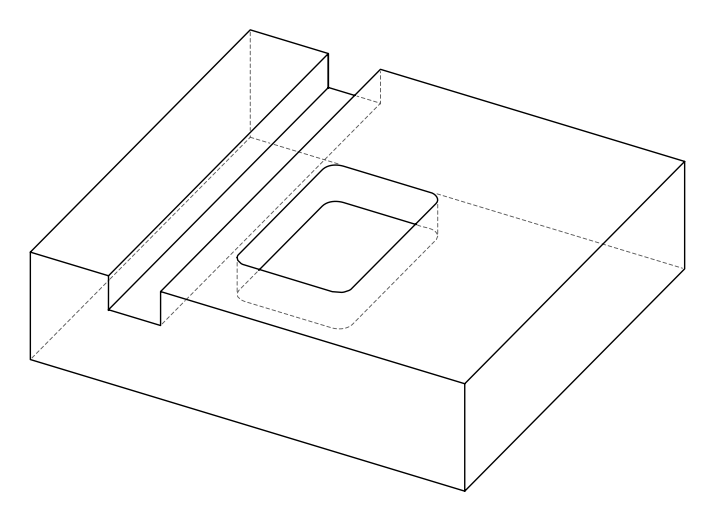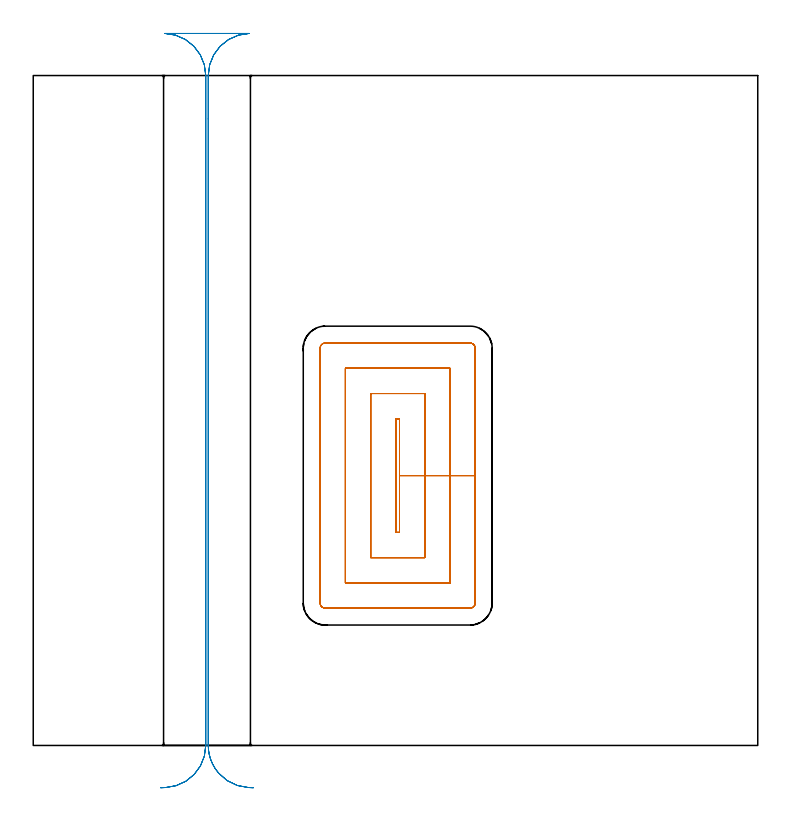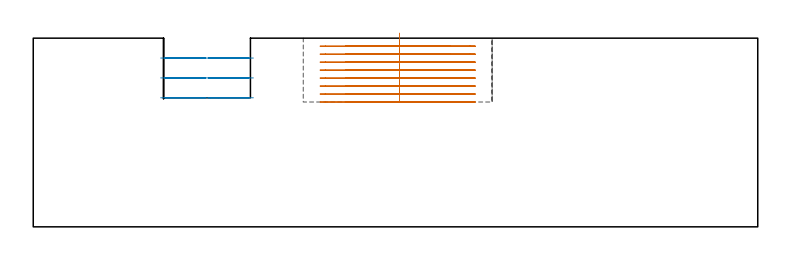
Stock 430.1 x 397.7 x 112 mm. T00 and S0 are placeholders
(PLAN: 2 operations, 1 tool changes, 29.8 min)
(1 MILL_RECTANGULAR_POCKET | POCKET_RECTANGULAR_STRAIGHT | UGT0201_094 | Follow Part, ap 5, ae 75% | 22.07 min | 748162 mm3)
(2 MILL_RECTANGULAR_SLOT | SLOT_RECTANGULAR | UGT0201_020 | Follow Part, ap 12.5, ae 75% | 7.77 min | 725125 mm3)
(TOOL UGT0201_094 | End mill 20 mm | D20 FL38 Z4)
(TOOL UGT0201_020 | End mill 50 mm | D50 FL50 Z4)
(OP 1 MILL_RECTANGULAR_POCKET)
G17 G21 G94 G90
T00 M6
G54
G17 G0 G90 X217.4 Y131.323 S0 M3
G43 Z122. H0
Z115.
G94 G1 Y160.2 Z107.262 F250.
Y193.9 F500.
X215.3
Y126.5
X217.4
Y160.2
X232.4
Y208.9
X200.3
Y111.5
X232.4
Y160.2
X247.4
Y223.9
X185.3
Y96.5
X247.4
Y160.2
X262.4
Y235.8
G3 X259.3 Y238.9 R3.1
G1 X173.4
G3 X170.3 Y235.8 R3.1
G1 Y84.6
G3 X173.4 Y81.5 R3.1
G1 X259.3
G3 X262.4 Y84.6 R3.1
G1 Y160.2
Y161.2
G0 X217.4 Y131.323 Z110.262
G1 Y160.2 Z102.525 F250.
Y193.9 F500.
X215.3
Y126.5
X217.4
Y160.2
X232.4
Y208.9
X200.3
Y111.5
X232.4
Y160.2
X247.4
Y223.9
X185.3
Y96.5
X247.4
Y160.2
X262.4
Y235.8
G3 X259.3 Y238.9 R3.1
G1 X173.4
G3 X170.3 Y235.8 R3.1
G1 Y84.6
G3 X173.4 Y81.5 R3.1
G1 X259.3
G3 X262.4 Y84.6 R3.1
G1 Y160.2
Y161.2
G0 X217.4 Y131.323 Z105.525
G1 Y160.2 Z97.787 F250.
Y193.9 F500.
X215.3
Y126.5
X217.4
Y160.2
X232.4
Y208.9
X200.3
Y111.5
X232.4
Y160.2
X247.4
Y223.9
X185.3
Y96.5
X247.4
Y160.2
X262.4
Y235.8
G3 X259.3 Y238.9 R3.1
G1 X173.4
G3 X170.3 Y235.8 R3.1
G1 Y84.6
G3 X173.4 Y81.5 R3.1
G1 X259.3
G3 X262.4 Y84.6 R3.1
G1 Y160.2
Y161.2
G0 X217.4 Y131.323 Z100.787
G1 Y160.2 Z93.05 F250.
Y193.9 F500.
X215.3
Y126.5
X217.4
Y160.2
X232.4
Y208.9
X200.3
Y111.5
X232.4
Y160.2
X247.4
Y223.9
X185.3
Y96.5
X247.4
Y160.2
X262.4
Y235.8
G3 X259.3 Y238.9 R3.1
G1 X173.4
G3 X170.3 Y235.8 R3.1
G1 Y84.6
G3 X173.4 Y81.5 R3.1
G1 X259.3
G3 X262.4 Y84.6 R3.1
G1 Y160.2
Y161.2
G0 X217.4 Y131.323 Z96.05
G1 Y160.2 Z88.312 F250.
Y193.9 F500.
X215.3
Y126.5
X217.4
Y160.2
X232.4
Y208.9
X200.3
Y111.5
X232.4
Y160.2
X247.4
Y223.9
X185.3
Y96.5
X247.4
Y160.2
X262.4
Y235.8
G3 X259.3 Y238.9 R3.1
G1 X173.4
G3 X170.3 Y235.8 R3.1
G1 Y84.6
G3 X173.4 Y81.5 R3.1
G1 X259.3
G3 X262.4 Y84.6 R3.1
G1 Y160.2
Y161.2
G0 X217.4 Y131.323 Z91.312
G1 Y160.2 Z83.575 F250.
Y193.9 F500.
X215.3
Y126.5
X217.4
Y160.2
X232.4
Y208.9
X200.3
Y111.5
X232.4
Y160.2
X247.4
Y223.9
X185.3
Y96.5
X247.4
Y160.2
X262.4
Y235.8
G3 X259.3 Y238.9 R3.1
G1 X173.4
G3 X170.3 Y235.8 R3.1
G1 Y84.6
G3 X173.4 Y81.5 R3.1
G1 X259.3
G3 X262.4 Y84.6 R3.1
G1 Y160.2
Y161.2
G0 X217.4 Y131.323 Z86.575
G1 Y160.2 Z78.837 F250.
Y193.9 F500.
X215.3
Y126.5
X217.4
Y160.2
X232.4
Y208.9
X200.3
Y111.5
X232.4
Y160.2
X247.4
Y223.9
X185.3
Y96.5
X247.4
Y160.2
X262.4
Y235.8
G3 X259.3 Y238.9 R3.1
G1 X173.4
G3 X170.3 Y235.8 R3.1
G1 Y84.6
G3 X173.4 Y81.5 R3.1
G1 X259.3
G3 X262.4 Y84.6 R3.1
G1 Y160.2
Y161.2
G0 X217.4 Y131.323 Z81.837
G1 Y160.2 Z74.1 F250.
Y193.9 F500.
X215.3
Y126.5
X217.4
Y160.2
X232.4
Y208.9
X200.3
Y111.5
X232.4
Y160.2
X247.4
Y223.9
X185.3
Y96.5
X247.4
Y160.2
X262.4
Y235.8
G3 X259.3 Y238.9 R3.1
G1 X173.4
G3 X170.3 Y235.8 R3.1
G1 Y84.6
G3 X173.4 Y81.5 R3.1
G1 X259.3
G3 X262.4 Y84.6 R3.1
G1 Y160.2
Y161.2
G0 Z122.
M5
M2
(OP 2 MILL_RECTANGULAR_SLOT)
G17 G21 G94 G90
T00 M6
G54
G17 G0 G90 X130.672 Y-25.117 S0 M3
G43 Z122. H0
Z100.2
G94 G1 X127.676 Y-24.97 F250.
G2 X110.135 Y-16.518 R25. F500.
X105.183 Y-7.907 R25. F385.
X103.9 Y0. R25. F295.
G1 Y371.955
Y397.7 F500.
G2 X128.193 Y422.69 R25.
G1 Y422.7
X78.107
Y422.69
G2 X102.4 Y397.7 R25.
G1 Y0.
G2 X78.624 Y-24.97 R25.
G1 X75.628 Y-25.117 F250.
G0 X130.672 Z88.4
G1 X127.676 Y-24.97
G2 X110.135 Y-16.518 R25. F500.
X105.183 Y-7.907 R25. F372.
X103.9 Y0. R25. F286.
G1 Y371.955
Y397.7 F500.
G2 X128.193 Y422.69 R25.
G1 Y422.7
X78.107
Y422.69
G2 X102.4 Y397.7 R25.
G1 Y0.
G2 X78.624 Y-24.97 R25.
G1 X75.628 Y-25.117 F250.
G0 X130.672 Z76.6
G1 X127.676 Y-24.97
G2 X110.135 Y-16.518 R25. F500.
X105.183 Y-7.907 R25. F372.
X103.9 Y0. R25. F286.
G1 Y371.955
Y397.7 F500.
G2 X128.193 Y422.69 R25.
G1 Y422.7
X78.107
Y422.69
G2 X102.4 Y397.7 R25.
G1 Y0.
G2 X78.624 Y-24.97 R25.
G1 X75.628 Y-25.117 F250.
G0 Z122.
M5
M2
